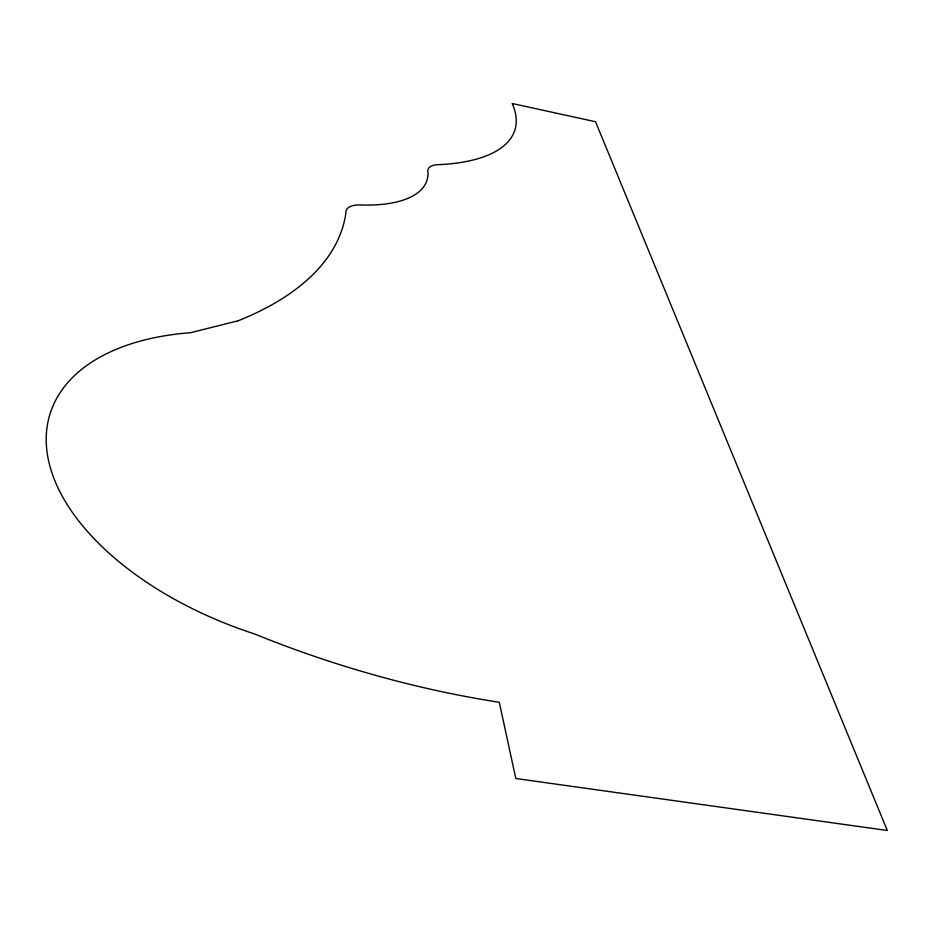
<?xml version="1.0" encoding="UTF-8"?>
<svg xmlns="http://www.w3.org/2000/svg" width="934" height="934" viewBox="0 0 934 934"><rect width="100%" height="100%" fill="white"/><g stroke="black" fill="none" stroke-linecap="round" stroke-linejoin="round"><path stroke-width="1.4" d="M238.147 320.782L190.443 332.726A263.458 147.642 17.8 0 0 48.416 459.995A263.458 147.642 17.8 0 0 254.188 633.812A563.669 280.352 18.9 0 0 499.281 702.275L515.813 778.501L887.3 830.489L595.542 121.735L512.194 103.511A189.929 74.883 17 0 1 438.945 164.629A24.447 10.309 18.6 0 0 427.865 170.794A119.19 50.669 16.8 0 1 359.753 204.931A25.989 11.64 17.7 0 0 345.907 213.092A497.343 218.031 11.2 0 1 238.147 320.782"/></g></svg>
